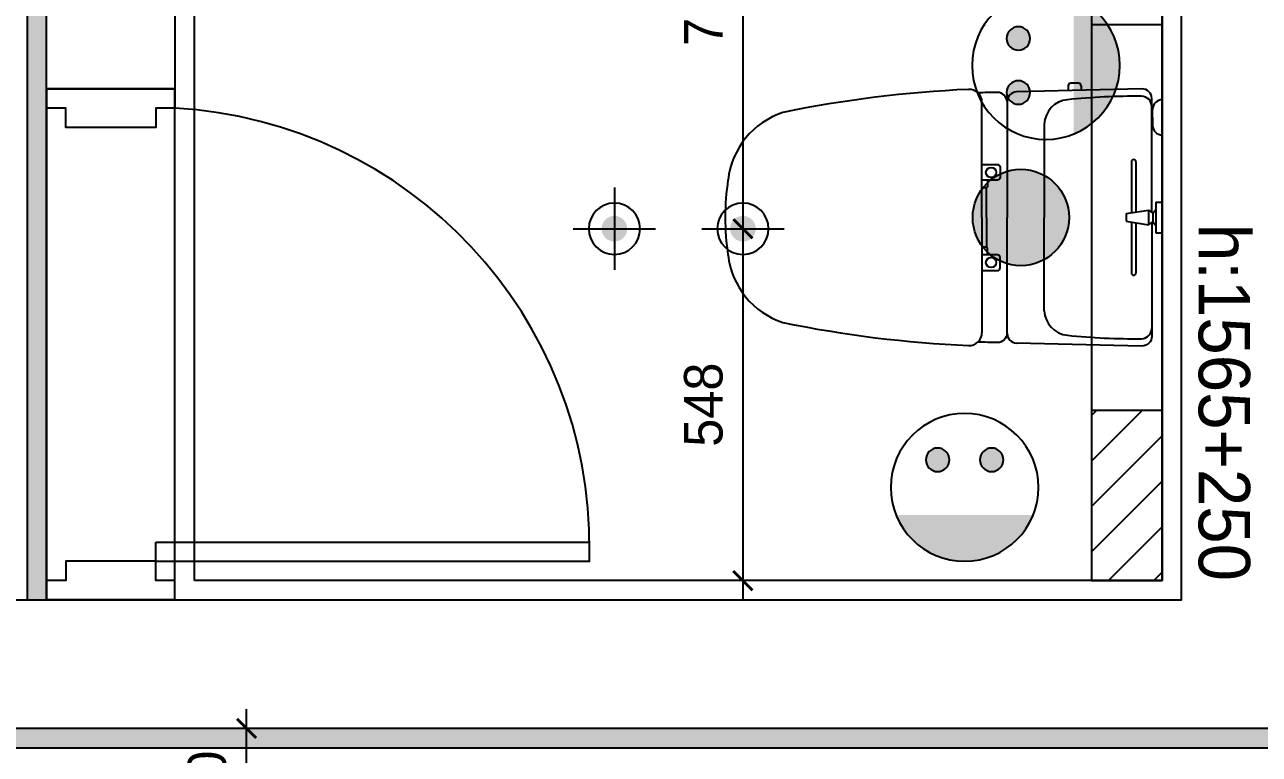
# Model space of a CAD drawing. Header units: inches. Extents: x 3778 to 56227, y -16914 to 35091.
# Drawn here: x 40345 to 42266, y -6059 to -4924 of the extents above; entities that cross this region are included whole.
import ezdxf

# ---------------------------------------------------------------- set-up
doc = ezdxf.new("R2010")
doc.units = ezdxf.units.IN
doc.header["$LTSCALE"] = 100
doc.header["$MEASUREMENT"] = 0
doc.header["$PDSIZE"] = 700.071425
doc.linetypes.add('HIDDEN', pattern=[9.525, 6.35, -3.175])
for name, color, linetype in [('03-WAL NEW', 3, 'Continuous'), ('07-DIM WAL', 5, 'Continuous'), ('2-con', 2, 'Continuous'), ('3.기호.계단선', 30, 'Continuous'), ('BATH', 4, 'Continuous'), ('fin', 5, 'Continuous'), ('HAT', 8, 'Continuous'), ('HL', 6, 'HIDDEN'), ('RC-LIGHT', 7, 'Continuous'), ('도면층4', 4, 'Continuous'), ('설비', 140, 'Continuous')]:
    doc.layers.add(name, color=color, linetype=linetype)
doc.styles.add('HY 울릉도 L', font='')
doc.styles.add('코레일둥고', font='Korail_Round_Gothic_Medium.ttf')
doc.styles.get('HY 울릉도 L').set_extended_font_data('HY울릉도L')
doc.dimstyles.new('30', dxfattribs={"dimscale": 30, "dimtxt": 2, "dimasz": 1, "dimexe": 1, "dimexo": 1, "dimgap": 1, "dimtad": 1, "dimdec": 0, "dimrnd": 0.05, "dimdsep": 46, "dimlunit": 6, "dimtxsty": 'HY 울릉도 L', "dimblk": 'ARCHTICK', "dimcen": 2.5, "dimdle": 1, "dimclrd": 133, "dimclre": 133, "dimclrt": 30, "dimadec": 0, "dimazin": 0, "dimtfac": 1, "dimtdec": 0, "dimtix": 1, "dimtmove": 2, "dimatfit": 3, "dimldrblk": 'ARCHTICK', "dimfxl": 0, "dimlwd": -1, "dimlwe": -1, "dimarcsym": 0})

# ---------------------------------------------------------------- blocks, each defined once
blk = doc.blocks.new('cjvjf')
at = {"layer": '3.기호.계단선'}
h = blk.add_hatch(color=256, dxfattribs=at)
h.dxf.hatch_style = 1
edge = h.paths.add_edge_path()
edge.add_arc((152481.5, 72291.5), 75, 0, 360)
at = {"layer": '2-con'}
blk.add_lwpolyline([(152882.5, 76193.5), (151682.5, 76193.5), (151682.5, 75123.5), (152892.5, 75123.5), (152892.5, 71496.5), (150915.5, 71496.5), (150915.5, 71696.5), (152731.5, 71696.5), (152731.5, 74371.5), (151165.5, 74371.5), (151165.1, 72491.5), (150965.5, 72491.5), (150965.5, 74569.5), (151492.5, 74569.5), (151492.5, 76174.5), (150867.5, 76174.5), (150867, 76382.7), (152882.5, 76393.5), (152882.5, 76193.5)], dxfattribs=at)
at = {"layer": '3.기호.계단선'}
blk.add_circle((152481.5, 72291.5), 75, dxfattribs=at)
at = {"layer": '도면층4'}
for p, q in [((150965.3, 72491.5), (150965.3, 71696.5)), ((151165.3, 72491.5), (150965.3, 72491.5)), ((151165.3, 71696.5), (151165.3, 72491.5)), ((151135.3, 71786.5), (151810.3, 71786.5)), ((151135.3, 71756.5), (151135.3, 71786.5)), ((151135.3, 71756.5), (151810.9, 71756.5)), ((150965.3, 71696.5), (151165.3, 71696.5)), ((151165.3, 71696.5), (150965.3, 71696.5))]:
    blk.add_line(p, q, dxfattribs=at)
for points in [[(151165.3, 72491.5), (151165.3, 72461.5), (151135.3, 72461.5), (151135.3, 72431.5), (150995.3, 72431.5), (150995.3, 72461.5), (150965.3, 72461.5), (150965.3, 72491.5), (151165.3, 72491.5)], [(151135.3, 71756.5), (151810.3, 71756.5), (151810.3, 71786.5)], [(151165.3, 71696.5), (151165.3, 71726.5), (151135.3, 71726.5), (151135.3, 71756.5), (150995.3, 71756.5), (150995.3, 71726.5), (150965.3, 71726.5), (150965.3, 71696.5), (151165.3, 71696.5)]]:
    blk.add_lwpolyline(points, dxfattribs=at)
blk.add_arc((151126.8, 71779), 683.6, 359.3714, 86.7675, dxfattribs=at)
blk = doc.blocks.new('cjscjdeh')
at = {"layer": '03-WAL NEW'}
for p, q in [((149848.5, 75919.9), (149958.5, 75919.9)), ((149848.5, 75319.9), (149958.5, 75319.9))]:
    blk.add_line(p, q, dxfattribs=at)
blk.add_lwpolyline([(149848.5, 76849.9), (149848.5, 75054.9), (149958.5, 75054.9), (149958.5, 77669.9)], dxfattribs=at)
at = {"layer": 'BATH', "color": 8}
for p, q in [((148452.5, 75054.9), (148452.5, 77669.9)), ((149958.5, 77669.9), (149958.5, 75054.9)), ((149958.5, 75054.9), (148452.5, 75054.9))]:
    blk.add_line(p, q, dxfattribs=at)
at = {"layer": 'fin', "color": 8}
for p, q in [((149677.9, 75619.9), (149677.9, 75799.2)), ((149717.1, 75800.2), (149717.1, 75619.9)), ((149942.1, 75627.9), (149942.1, 75792.5)), ((149943.5, 75775.6), (149943.5, 75788.1)), ((149774.9, 75765.1), (149774.9, 75619.9)), ((149943.5, 75775.6), (149943.5, 75763.1)), ((149677.9, 75619.9), (149677.9, 75440.6)), ((149717.1, 75439.5), (149717.1, 75619.9)), ((149774.9, 75474.6), (149774.9, 75619.9)), ((149942.1, 75611.9), (149942.1, 75447.3))]:
    blk.add_line(p, q, dxfattribs=at)
for points in [[(149717.1, 75800.2, 0.371724), (149702.4, 75814.6, 0.003515), (149671.5, 75813.8, 0.320541)], [(149942.1, 75792.5), (149942.1, 75804.9, 0.421209), (149926.8, 75819.9), (149731.8, 75815.2, 0.001659)], [(149717.1, 75439.5, -0.371724), (149702.4, 75425.1, -0.003515), (149671.5, 75426, -0.320541)], [(149942.1, 75447.3), (149942.1, 75434.9, -0.421209), (149926.8, 75419.9), (149731.8, 75424.5, -0.001659)]]:
    blk.add_lwpolyline(points, format="xyb", dxfattribs=at)
for centre, radius, start, end in [((149739.3, 73974.3), 1846.7, 92.5538, 101.5978), ((149657.9, 75799.2), 20, 0, 92.3333), ((149732.1, 75800.2), 15, 91.3651, 180), ((149814.9, 75763.4), 40, 95.9437, 177.5129), ((149914.3, 74808.5), 1000, 89.3116, 95.9437), ((149926.1, 75792.5), 16, 0, 89.3116), ((149958.5, 75788.1), 15, 90, 180), ((149407.5, 75664.1), 125.5, 108.2964, 173.4241), ((149958.5, 75763.1), 15, 180, 270), ((149684.4, 75619.9), 405.9, 171.6993, 180), ((149684.4, 75619.9), 405.9, 180, 188.3007), ((149407.5, 75575.7), 125.5, 186.5759, 251.7036), ((149814.9, 75476.4), 40, 182.4871, 264.0563), ((149739.3, 77265.5), 1846.7, 258.4022, 267.4462), ((149657.9, 75440.6), 20, 267.6667, 0), ((149732.1, 75439.5), 15, 180, 268.6349), ((149926.1, 75447.3), 16, 270.6884, 0), ((149914.3, 76431.2), 1000, 264.0563, 270.6884)]:
    blk.add_arc(centre, radius, start, end, dxfattribs=at)
at = {"layer": 'HAT', "color": 8, "linetype": 'Continuous'}
for p, q in [((149848.5, 75311.6), (149856.8, 75319.9)), ((149848.5, 75240.9), (149927.5, 75319.9)), ((149848.5, 75170.2), (149958.5, 75280.2)), ((149848.5, 75099.5), (149958.5, 75209.5)), ((149874.7, 75054.9), (149958.5, 75138.7)), ((149945.4, 75054.9), (149958.5, 75068))]:
    blk.add_line(p, q, dxfattribs=at)
at = {"layer": 'HL', "color": 8, "linetype": 'Continuous'}
for p, q in [((149812, 75824.8), (149812, 75817.2)), ((149828.2, 75828.8), (149816, 75828.8)), ((149832.2, 75824.8), (149832.2, 75817.6)), ((149910.5, 75706.4), (149910.5, 75627.4)), ((149917.5, 75706.4), (149917.5, 75628.4)), ((149684.9, 75619.9), (149684.9, 75666.2)), ((149902.4, 75625.9), (149936.8, 75631.2)), ((149936.8, 75631.2), (149943.8, 75626.8)), ((149936.8, 75631.2), (149936.8, 75608.5)), ((149943.8, 75626.8), (149948.5, 75632.3)), ((149948.5, 75643.9), (149958.5, 75643.9)), ((149948.5, 75643.9), (149948.5, 75595.9)), ((149684.9, 75619.9), (149684.9, 75573.6)), ((149902.4, 75625.9), (149902.4, 75613.9)), ((149902.4, 75613.9), (149936.8, 75608.5)), ((149910.5, 75612.4), (149910.5, 75533.4)), ((149917.5, 75611.4), (149917.5, 75533.4)), ((149936.8, 75608.5), (149943.8, 75612.9)), ((149943.8, 75626.8), (149943.8, 75612.9)), ((149943.8, 75612.9), (149948.5, 75607.5)), ((149948.5, 75595.9), (149958.5, 75595.9))]:
    blk.add_line(p, q, dxfattribs=at)
for points in [[(149677.9, 75702.4), (149702, 75702.4, -0.414214), (149706, 75698.4), (149706, 75682, -0.414214), (149702, 75678), (149686.5, 75678), (149677.9, 75678)], [(149686.5, 75678), (149686.5, 75668.2, -0.414214), (149684.5, 75666.2), (149677.9, 75666.2)], [(149686.5, 75561.8), (149686.5, 75571.6, 0.414214), (149684.5, 75573.6), (149677.9, 75573.6)], [(149677.9, 75537.3), (149702, 75537.3, 0.414214), (149706, 75541.3), (149706, 75557.8, 0.414214), (149702, 75561.8), (149686.5, 75561.8), (149677.9, 75561.8)]]:
    blk.add_lwpolyline(points, format="xyb", dxfattribs=at)
for centre in [(149692.1, 75689.9), (149692.1, 75549.9)]:
    blk.add_circle(centre, 8, dxfattribs=at)
for centre, radius, start, end in [((149816, 75824.8), 4, 90, 180), ((149828.2, 75824.8), 4, 0, 90), ((149914, 75706.4), 3.5, 0, 180), ((149914, 75533.4), 3.5, 180, 0)]:
    blk.add_arc(centre, radius, start, end, dxfattribs=at)
blk.add_blockref('cjvjf', (-2743, 3328.4))
blk = doc.blocks.new('_ArchTick')
at = {"color": 0, "linetype": 'ByBlock', "const_width": 0.15}
blk.add_lwpolyline([(-0.5, -0.5), (0.5, 0.5)], dxfattribs=at)
blk = doc.blocks.new('*D330')
at = {"layer": '07-DIM WAL', "color": 133}
for p, q in [((40690.6, -6019), (40690.6, -5989)), ((40660.6, -6019), (40660.6, -6019)), ((40690.6, -6219), (40690.6, -6019)), ((40690.6, -6219), (40690.6, -6249)), ((40720.6, -6219), (40720.6, -6219))]:
    blk.add_line(p, q, dxfattribs=at)
at = {"layer": 'Defpoints', "color": 0}
for p in [(40690.6, -6019), (40690.6, -6019), (40690.6, -6219)]:
    blk.add_point(p, dxfattribs=at)
at = {"layer": '07-DIM WAL', "color": 133, "xscale": 30, "yscale": 30, "zscale": 30}
for p, rotation in [((40690.6, -6019), 270), ((40690.6, -6219), 90)]:
    blk.add_blockref('_ArchTick', p, dxfattribs=dict(at, rotation=rotation))
at = {"layer": '07-DIM WAL', "color": 30, "insert": (40629.4, -6119), "char_height": 60, "attachment_point": 5, "rotation": 90, "style": 'HY 울릉도 L'}
blk.add_mtext('200', dxfattribs=at)
blk = doc.blocks.new('egoo')
at = {"layer": '설비'}
h = blk.add_hatch(color=140, dxfattribs=at)
edge = h.paths.add_edge_path()
edge.add_arc((1015645.3, 443433.7), 22.3, 0, 360)
h = blk.add_hatch(color=140, dxfattribs=at)
edge = h.paths.add_edge_path()
edge.add_arc((1015747.7, 443433.7), 22.3, 0, 360)
h = blk.add_hatch(color=140, dxfattribs=at)
edge = h.paths.add_edge_path()
edge.add_line((1015826.3, 443329.1), (1015566.6, 443329.1))
edge.add_ellipse((1015696.5, 443381.5), major_axis=(99, 99), ratio=1, start_angle=156.9578, end_angle=293.0422)
at = {"layer": '설비', "color": 140}
for centre, radius in [((1015696.5, 443381.5), 140), ((1015645.3, 443433.7), 22.3), ((1015747.7, 443433.7), 22.3)]:
    blk.add_circle(centre, radius, dxfattribs=at)
blk = doc.blocks.new('*D260')
at = {"layer": '07-DIM WAL', "color": 133}
for p, q in [((41463, -4511.5), (41463, -5271.5)), ((41493, -4541.5), (41493, -4541.5)), ((41493, -5241.5), (41493, -5241.5))]:
    blk.add_line(p, q, dxfattribs=at)
at = {"layer": 'Defpoints', "color": 0}
for p in [(41463, -4541.5), (41463, -5241.5), (41463, -5241.5)]:
    blk.add_point(p, dxfattribs=at)
at = {"layer": '07-DIM WAL', "color": 133, "xscale": 30, "yscale": 30, "zscale": 30}
for p, rotation in [((41463, -4541.5), 90), ((41463, -5241.5), 270)]:
    blk.add_blockref('_ArchTick', p, dxfattribs=dict(at, rotation=rotation))
at = {"layer": '07-DIM WAL', "color": 30, "insert": (41401.7, -4891.5), "char_height": 60, "attachment_point": 5, "rotation": 90, "style": 'HY 울릉도 L'}
blk.add_mtext('700', dxfattribs=at)
blk = doc.blocks.new('*D261')
at = {"layer": '07-DIM WAL', "color": 133}
for p, q in [((41463, -5211.5), (41463, -5819)), ((41493, -5241.5), (41493, -5241.5)), ((41493, -5789), (41493, -5789))]:
    blk.add_line(p, q, dxfattribs=at)
at = {"layer": 'Defpoints', "color": 0}
for p in [(41463, -5241.5), (41463, -5789), (41463, -5789)]:
    blk.add_point(p, dxfattribs=at)
at = {"layer": '07-DIM WAL', "color": 133, "xscale": 30, "yscale": 30, "zscale": 30}
for p, rotation in [((41463, -5241.5), 90), ((41463, -5789), 270)]:
    blk.add_blockref('_ArchTick', p, dxfattribs=dict(at, rotation=rotation))
at = {"layer": '07-DIM WAL', "color": 30, "insert": (41401.7, -5515.2), "char_height": 60, "attachment_point": 5, "rotation": 90, "style": 'HY 울릉도 L'}
blk.add_mtext('548', dxfattribs=at)
blk = doc.blocks.new('hallogen')
h = blk.add_hatch(color=256)
h.dxf.hatch_style = 1
edge = h.paths.add_edge_path()
edge.add_arc((48591.7, 60854.3), 31.2, 0, 360, ccw=False)
at = {"color": 1, "linetype": 'Continuous'}
for p, q in [((48591.7, 60954.3), (48591.7, 60754.3)), ((48691.7, 60854.3), (48491.7, 60854.3))]:
    blk.add_line(p, q, dxfattribs=at)
at = {"color": 4, "linetype": 'Continuous'}
blk.add_circle((48591.7, 60854.3), 62.5, dxfattribs=at)

msp = doc.modelspace()

# ---------------------------------------------------------------- hatches: boundary and pattern name
at = {"layer": '3.기호.계단선'}
h = msp.add_hatch(color=10, dxfattribs=at)
h.dxf.hatch_style = 1
h.paths.add_polyline_path([(40349.4, -3219), (40349.4, -5819), (40379.4, -5819), (40379.4, -3219)])
h = msp.add_hatch(color=10, dxfattribs=at)
h.dxf.hatch_style = 1
h.paths.add_polyline_path([(42756.5, -6019), (36206.5, -6019), (36206.5, -6049), (42756.5, -6049)])

# ---------------------------------------------------------------- linework, layer by layer
at = {"layer": '3.기호.계단선', "color": 10}
for points in [[(40349.4, -4557.8), (40349.4, -5819), (40379.4, -5819), (40379.4, -3219), (40349.4, -3219)], [(42756.5, -6019), (36206.5, -6019), (36206.5, -6049), (42756.5, -6049), (42756.5, -6019)]]:
    msp.add_lwpolyline(points, dxfattribs=at)

# ---------------------------------------------------------------- block references
msp.add_blockref('cjscjdeh', (-107843, -80843.8))
at = {"layer": 'RC-LIGHT', "xscale": -0.64, "yscale": 0.64, "zscale": 0.64}
for p in [(72361.7, -44188.2), (72561.7, -44188.2)]:
    msp.add_blockref('hallogen', p, dxfattribs=at)
at = {"layer": '설비', "color": 140, "xscale": -0.8214285869294655, "yscale": 0.8214285869294655, "zscale": 0.8214285869294655, "rotation": 90}
msp.add_blockref('egoo', (406140.7, 829334.7), dxfattribs=at)
at = {"layer": '설비', "color": 140, "xscale": -0.8214285869294655, "yscale": 0.8214285869294655, "zscale": 0.8214285869294655}
msp.add_blockref('egoo', (876130.1, -369850.1), dxfattribs=at)

# ---------------------------------------------------------------- texts
at = {"layer": '3.기호.계단선', "style": '코레일둥고'}
msp.add_text('h:1565+250', height=80, rotation=270, dxfattribs=at).set_placement((42172.1, -5233.8))

# ---------------------------------------------------------------- dimensions: what is measured, and where the dimension line sits
at = {"layer": '07-DIM WAL'}
for base, p1, p2, picture, middle in [((41463, -5241.5), (41463, -4541.5), (41463, -5241.5), '*D260', (41401.7, -4891.5)), ((41462.9700864, -5788.9513723), (41462.9700864, -5241.4513723), (41462.9700864, -5788.9513723), '*D261', (41401.6675084, -5515.2013723)), ((40690.6, -6019), (40690.6, -6219), (40690.6, -6019), '*D330', (40629.4, -6119))]:
    dim = msp.add_linear_dim(base=base, p1=p1, p2=p2, angle=90, dimstyle='30', override={"dimfxl": 1.25, "dimarcsym": 2}, dxfattribs=at)
    dim.commit()
    dim.dimension.update_dxf_attribs({"geometry": picture, "text_midpoint": middle})

doc.saveas('drawing.dxf')
